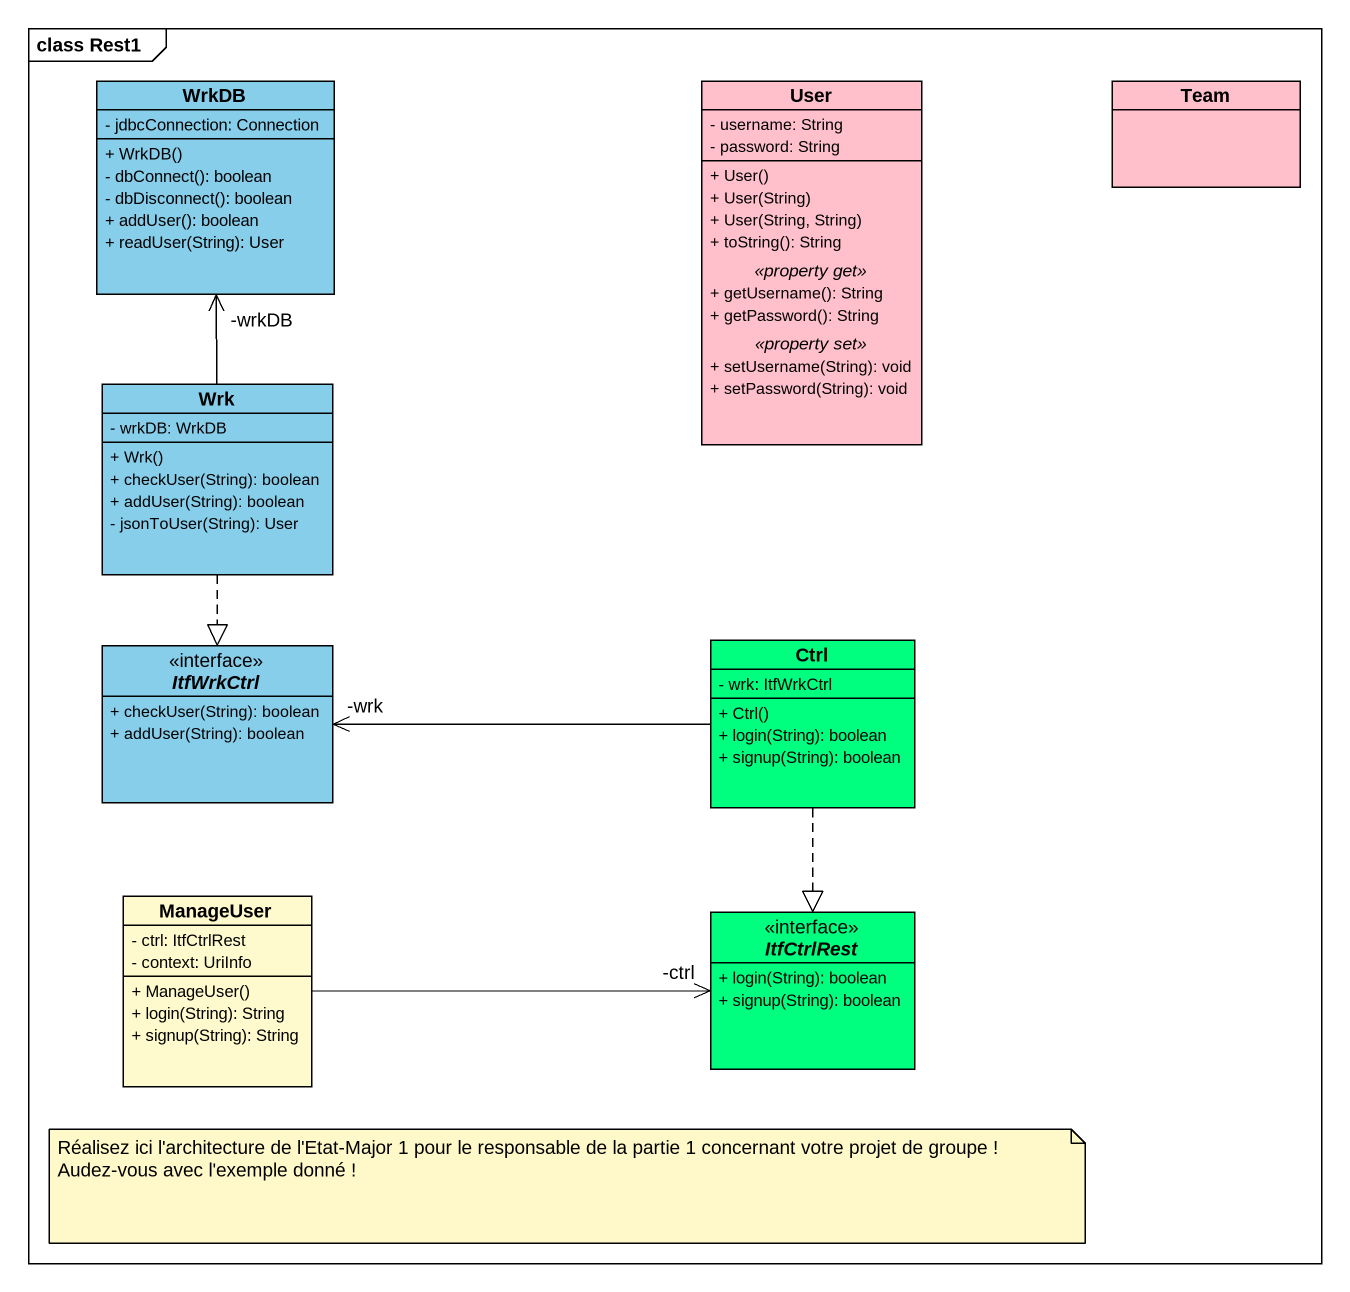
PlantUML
@startuml
mainframe class Rest1
hide circle
hide empty members
skinparam classAttributeIconSize 0
class WrkDB #87CEEB {
  - jdbcConnection: Connection
  + WrkDB()
  - dbConnect(): boolean
  - dbDisconnect(): boolean
  + addUser(): boolean
  + readUser(String): User
}
class User #FFC0CB {
  - username: String
  - password: String
  --
  + User()
  + User(String)
  + User(String, String)
  + toString(): String
  .. <<property get>> ..
  + getUsername(): String
  + getPassword(): String
  .. <<property set>> ..
  + setUsername(String): void
  + setPassword(String): void
}
class Team #FFC0CB
class Wrk #87CEEB {
  - wrkDB: WrkDB
  + Wrk()
  + checkUser(String): boolean
  + addUser(String): boolean
  - jsonToUser(String): User
}
interface ItfWrkCtrl #87CEEB {
  + checkUser(String): boolean
  + addUser(String): boolean
}
class Ctrl #00FF7F {
  - wrk: ItfWrkCtrl
  + Ctrl()
  + login(String): boolean
  + signup(String): boolean
}
class ManageUser #FFFACD {
  - ctrl: ItfCtrlRest
  - context: UriInfo
  + ManageUser()
  + login(String): String
  + signup(String): String
}
interface ItfCtrlRest #00FF7F {
  + login(String): boolean
  + signup(String): boolean
}
Wrk -up-> "-wrkDB" WrkDB
Wrk ..|> ItfWrkCtrl
Ctrl -left-> "-wrk" ItfWrkCtrl
Ctrl ..|> ItfCtrlRest
ManageUser -right-> "-ctrl" ItfCtrlRest
note as N1
  Réalisez ici l'architecture de l'Etat-Major 1 pour le responsable de la partie 1 concernant votre projet de groupe !
  Audez-vous avec l'exemple donné !
end note
@enduml
